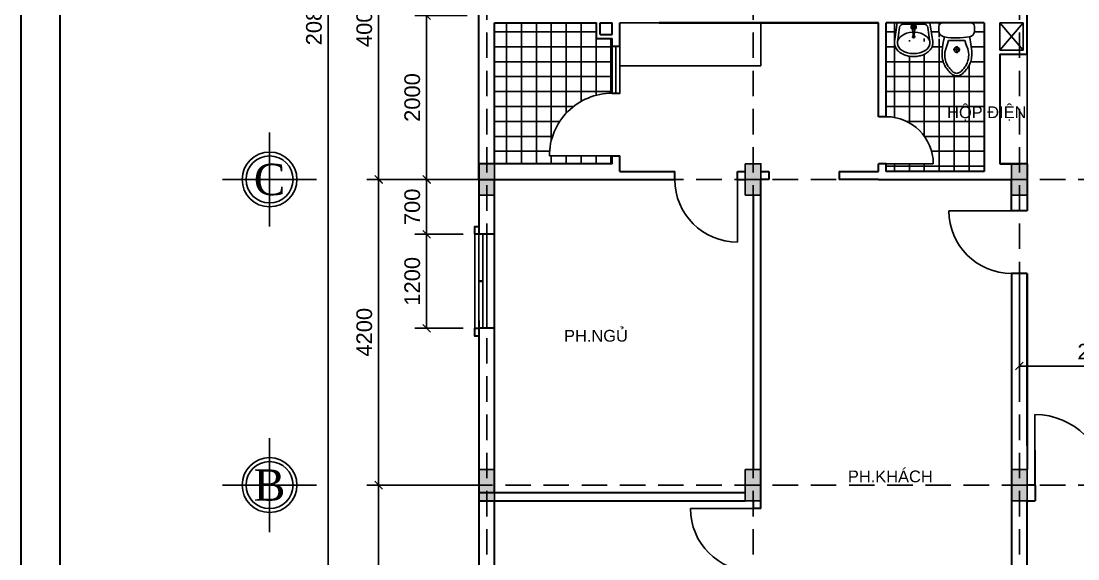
# Model space of a CAD drawing. Extents: x -100 to 171306, y -3236 to 60448.
# Drawn here: x -100 to 13390, y 39757 to 46619 of the extents above; entities that cross this region are included whole.
import ezdxf
from ezdxf.enums import TextEntityAlignment as Align

# ---------------------------------------------------------------- set-up
doc = ezdxf.new("R2010")
doc.units = 0
doc.header["$LTSCALE"] = 1300
doc.linetypes.add('HIDDEN', pattern=[0.375, 0.25, -0.125])
doc.layers.get('0').update_dxf_attribs({"linetype": 'CONTINUOUS'})
doc.layers.get('DEFPOINTS').update_dxf_attribs({"linetype": 'CONTINUOUS'})
for name, color, linetype in [('11', 7, 'CONTINUOUS'), ('BAO', 3, 'CONTINUOUS'), ('COT', 1, 'CONTINUOUS'), ('CUA', 4, 'CONTINUOUS'), ('HATCH', 5, 'CONTINUOUS'), ('RANH', 2, 'CONTINUOUS'), ('TBI', 2, 'CONTINUOUS'), ('TEXT', 7, 'CONTINUOUS'), ('TIM', 6, 'CONTINUOUS')]:
    doc.layers.add(name, color=color, linetype=linetype)
doc.layers.add('TUONG', color=3, linetype='CONTINUOUS', lineweight=30)
doc.styles.add('T2', font='VNI-Times.TTF')
doc.styles.add('VN', font='VHELVEN.TTF')
doc.styles.add('VNI-HELVE', font='VHELVEN.TTF')
doc.dimstyles.new('DIM100S', dxfattribs={"dimscale": 0, "dimtxt": 200, "dimasz": 100, "dimexe": 150, "dimexo": 150, "dimgap": 80, "dimtad": 1, "dimdec": 0, "dimrnd": 50, "dimzin": 0, "dimdsep": 46, "dimtxsty": 'VNI-HELVE', "dimblk1": 'OBLIQUE', "dimblk2": 'OBLIQUE', "dimsah": 1, "dimcen": 0, "dimclrd": 6, "dimclre": 6, "dimclrt": 6, "dimadec": 0, "dimazin": 0, "dimtfac": 1, "dimtdec": 0, "dimtmove": 0, "dimatfit": 3, "dimfxl": 1, "dimtolj": 1, "dimtzin": 0, "dimarcsym": 0})
pattern_1 = [(0, (0, 0), (0, 190.5), []), (90, (0, 0), (-190.5, 1.166437552015814e-14), [])]

# ---------------------------------------------------------------- blocks, each defined once
blk = doc.blocks.new('S1200A')
at = {"layer": '11', "color": 4}
blk.add_line((-600, 50), (600, 50), dxfattribs=at)
blk.add_lwpolyline([(-600, 100), (600, 100), (600, 0), (-600, 0), (-600, 100)], dxfattribs=at)
at = {"layer": '11', "color": 4, "const_width": 30}
blk.add_lwpolyline([(0, 50), (0, 0)], dxfattribs=at)
blk = doc.blocks.new('PN')
at = {"layer": 'TEXT', "style": 'VN'}
blk.add_text('PH.NGUÛ', height=150, dxfattribs=at).set_placement((-475.5843521677307, -53.53381435963092))
blk = doc.blocks.new('PK')
at = {"layer": 'TEXT', "style": 'VN'}
blk.add_text('PH.KHAÙCH', height=150, dxfattribs=at).set_placement((-539.2968297032639, -87.19154634792358))
blk = doc.blocks.new('_OBLIQUE')
at = {"color": 0, "linetype": 'ByBlock'}
blk.add_line((-0.5, -0.5), (0.5, 0.5), dxfattribs=at)
blk = doc.blocks.new('*D65')
at = {"color": 6, "linetype": 'ByBlock', "transparency": 16777216}
for p, q in [((5544.066103484423, 43898.59949877071), (4926.467653593863, 43898.59949877071)), ((5076.467653593863, 42698.59949877071), (5076.467653593863, 43898.59949877071)), ((5544.066103484423, 42698.59949877071), (4926.467653593863, 42698.59949877071))]:
    blk.add_line(p, q, dxfattribs=at)
at = {"layer": 'DEFPOINTS', "color": 0, "linetype": 'ByBlock', "transparency": 16777216}
for p in [(5076.467653593863, 43898.59949877071), (5694.066103484423, 43898.59949877071), (5694.066103484423, 42698.59949877071)]:
    blk.add_point(p, dxfattribs=at)
at = {"color": 6, "linetype": 'ByBlock', "transparency": 16777216, "xscale": 100, "yscale": 100, "zscale": 100}
for p, rotation in [((5076.467653593863, 43898.59949877071), 90), ((5076.467653593863, 42698.59949877071), 270)]:
    blk.add_blockref('_OBLIQUE', p, dxfattribs=dict(at, rotation=rotation))
at = {"color": 6, "linetype": 'ByBlock', "transparency": 16777216, "insert": (4893.682138273529, 43298.59949877071), "char_height": 200, "attachment_point": 5, "rotation": 90, "style": 'VNI-HELVE'}
blk.add_mtext('\\A1;1200', dxfattribs=at)
blk = doc.blocks.new('*D66')
at = {"color": 6, "linetype": 'ByBlock', "transparency": 16777216}
for p, q in [((5594.066103484422, 44598.59949877069), (4926.467653593863, 44598.59949877069)), ((5076.467653593863, 43898.59949877071), (5076.467653593863, 44598.59949877069)), ((5544.066103484423, 43898.59949877071), (4926.467653593863, 43898.59949877071))]:
    blk.add_line(p, q, dxfattribs=at)
at = {"layer": 'DEFPOINTS', "color": 0, "linetype": 'ByBlock', "transparency": 16777216}
for p in [(5076.467653593863, 44598.59949877069), (5744.066103484422, 44598.59949877069), (5694.066103484423, 43898.59949877071)]:
    blk.add_point(p, dxfattribs=at)
at = {"color": 6, "linetype": 'ByBlock', "transparency": 16777216, "xscale": 100, "yscale": 100, "zscale": 100}
for p, rotation in [((5076.467653593863, 44598.59949877069), 90), ((5076.467653593863, 43898.59949877071), 270)]:
    blk.add_blockref('_OBLIQUE', p, dxfattribs=dict(at, rotation=rotation))
at = {"color": 6, "linetype": 'ByBlock', "transparency": 16777216, "insert": (4893.682138273529, 44248.5994987707), "char_height": 200, "attachment_point": 5, "rotation": 90, "style": 'VNI-HELVE'}
blk.add_mtext('\\A1;700', dxfattribs=at)
blk = doc.blocks.new('*D67')
at = {"color": 6, "linetype": 'ByBlock', "transparency": 16777216}
for p, q in [((5594.066103490199, 46688.57364464401), (4926.467653593863, 46688.57364464401)), ((5076.467653593863, 44598.92827617628), (5076.467653593863, 46688.57364464401)), ((5594.066103490199, 44598.92827617628), (4926.467653593863, 44598.92827617628))]:
    blk.add_line(p, q, dxfattribs=at)
at = {"layer": 'DEFPOINTS', "color": 0, "linetype": 'ByBlock', "transparency": 16777216}
for p in [(5076.467653593863, 46688.57364464401), (5744.066103490199, 46688.57364464401), (5744.066103490199, 44598.92827617628)]:
    blk.add_point(p, dxfattribs=at)
at = {"color": 6, "linetype": 'ByBlock', "transparency": 16777216, "xscale": 100, "yscale": 100, "zscale": 100}
for p, rotation in [((5076.467653593863, 46688.57364464401), 90), ((5076.467653593863, 44598.92827617628), 270)]:
    blk.add_blockref('_OBLIQUE', p, dxfattribs=dict(at, rotation=rotation))
at = {"color": 6, "linetype": 'ByBlock', "transparency": 16777216, "insert": (4893.682138273529, 45643.75096041015), "char_height": 200, "attachment_point": 5, "rotation": 90, "style": 'VNI-HELVE'}
blk.add_mtext('\\A1;2000', dxfattribs=at)
blk = doc.blocks.new('*D71')
at = {"color": 6, "linetype": 'ByBlock', "transparency": 16777216}
for p, q in [((5594.066103484367, 40698.27072136619), (4314.043921844976, 40698.27072136619)), ((4464.043921844975, 36598.59949877077), (4464.043921844976, 40698.27072136619)), ((5594.066103484359, 36598.59949877077), (4314.043921844975, 36598.59949877077))]:
    blk.add_line(p, q, dxfattribs=at)
at = {"layer": 'DEFPOINTS', "color": 0, "linetype": 'ByBlock', "transparency": 16777216}
for p in [(4464.043921844976, 40698.27072136619), (5744.066103484367, 40698.27072136619), (5744.066103484359, 36598.59949877077)]:
    blk.add_point(p, dxfattribs=at)
at = {"color": 6, "linetype": 'ByBlock', "transparency": 16777216, "xscale": 100, "yscale": 100, "zscale": 100}
for p, rotation in [((4464.043921844976, 40698.27072136619), 90), ((4464.043921844975, 36598.59949877077), 270)]:
    blk.add_blockref('_OBLIQUE', p, dxfattribs=dict(at, rotation=rotation))
at = {"color": 6, "linetype": 'ByBlock', "transparency": 16777216, "insert": (4281.258406524641, 38648.43511006847), "char_height": 200, "attachment_point": 5, "rotation": 90, "style": 'VNI-HELVE'}
blk.add_mtext('\\A1;4200', dxfattribs=at)
blk = doc.blocks.new('*D72')
at = {"color": 6, "linetype": 'ByBlock', "transparency": 16777216}
for p, q in [((5394.066103484422, 44598.59949877069), (4314.043921844976, 44598.59949877069)), ((4464.043921844976, 40698.27072136619), (4464.043921844976, 44598.59949877069)), ((5394.066103484367, 40698.27072136619), (4314.043921844976, 40698.27072136619))]:
    blk.add_line(p, q, dxfattribs=at)
at = {"layer": 'DEFPOINTS', "color": 0, "linetype": 'ByBlock', "transparency": 16777216}
for p in [(4464.043921844976, 44598.59949877069), (5544.066103484422, 44598.59949877069), (5544.066103484367, 40698.27072136619)]:
    blk.add_point(p, dxfattribs=at)
at = {"color": 6, "linetype": 'ByBlock', "transparency": 16777216, "xscale": 100, "yscale": 100, "zscale": 100}
for p, rotation in [((4464.043921844976, 44598.59949877069), 90), ((4464.043921844976, 40698.27072136619), 270)]:
    blk.add_blockref('_OBLIQUE', p, dxfattribs=dict(at, rotation=rotation))
at = {"color": 6, "linetype": 'ByBlock', "transparency": 16777216, "insert": (4281.258406524641, 42648.43511006844), "char_height": 200, "attachment_point": 5, "rotation": 90, "style": 'VNI-HELVE'}
blk.add_mtext('\\A1;4200', dxfattribs=at)
blk = doc.blocks.new('*D73')
at = {"color": 6, "linetype": 'ByBlock', "transparency": 16777216}
for p, q in [((5394.066103484367, 48598.92827617623), (4314.043921844976, 48598.92827617623)), ((4464.043921844976, 44598.92827617628), (4464.043921844976, 48598.92827617623)), ((5394.066103490199, 44598.92827617628), (4314.043921844976, 44598.92827617628))]:
    blk.add_line(p, q, dxfattribs=at)
at = {"layer": 'DEFPOINTS', "color": 0, "linetype": 'ByBlock', "transparency": 16777216}
for p in [(4464.043921844976, 48598.92827617623), (5544.066103484367, 48598.92827617623), (5544.066103490199, 44598.92827617628)]:
    blk.add_point(p, dxfattribs=at)
at = {"color": 6, "linetype": 'ByBlock', "transparency": 16777216, "xscale": 100, "yscale": 100, "zscale": 100}
for p, rotation in [((4464.043921844976, 48598.92827617623), 90), ((4464.043921844976, 44598.92827617628), 270)]:
    blk.add_blockref('_OBLIQUE', p, dxfattribs=dict(at, rotation=rotation))
at = {"color": 6, "linetype": 'ByBlock', "transparency": 16777216, "insert": (4281.258406524641, 46598.92827617626), "char_height": 200, "attachment_point": 5, "rotation": 90, "style": 'VNI-HELVE'}
blk.add_mtext('\\A1;4000', dxfattribs=at)
blk = doc.blocks.new('*D76')
at = {"color": 6, "linetype": 'ByBlock', "transparency": 16777216}
for p, q in [((5394.066103484423, 56798.59949877077), (3671.355220507948, 56798.59949877077)), ((3821.355220507946, 36598.59949877077), (3821.355220507948, 56798.59949877077)), ((5394.066103484359, 36598.59949877077), (3671.355220507946, 36598.59949877077))]:
    blk.add_line(p, q, dxfattribs=at)
at = {"layer": 'DEFPOINTS', "color": 0, "linetype": 'ByBlock', "transparency": 16777216}
for p in [(3821.355220507948, 56798.59949877077), (5544.066103484423, 56798.59949877077), (5544.066103484359, 36598.59949877077)]:
    blk.add_point(p, dxfattribs=at)
at = {"color": 6, "linetype": 'ByBlock', "transparency": 16777216, "xscale": 100, "yscale": 100, "zscale": 100}
for p, rotation in [((3821.355220507948, 56798.59949877077), 90), ((3821.355220507946, 36598.59949877077), 270)]:
    blk.add_blockref('_OBLIQUE', p, dxfattribs=dict(at, rotation=rotation))
at = {"color": 6, "linetype": 'ByBlock', "transparency": 16777216, "insert": (3638.569705187613, 46698.59949877077), "char_height": 200, "attachment_point": 5, "rotation": 90, "style": 'VNI-HELVE'}
blk.add_mtext('\\A1;20800', dxfattribs=at)
blk = doc.blocks.new('*D149')
at = {"color": 6, "linetype": 'ByBlock', "transparency": 16777216}
for p, q in [((12644.06610348437, 43248.59949877077), (12644.06610348437, 42067.25699456678)), ((14744.06610348285, 42548.59949877525), (14744.06610348285, 42067.25699456678)), ((12644.06610348437, 42217.25699456678), (14744.06610348285, 42217.25699456678))]:
    blk.add_line(p, q, dxfattribs=at)
at = {"layer": 'DEFPOINTS', "color": 0, "linetype": 'ByBlock', "transparency": 16777216}
for p in [(12644.06610348437, 43398.59949877077), (14744.06610348285, 42698.59949877525), (14744.06610348285, 42217.25699456678)]:
    blk.add_point(p, dxfattribs=at)
at = {"color": 6, "linetype": 'ByBlock', "transparency": 16777216, "xscale": 100, "yscale": 100, "zscale": 100, "rotation": 180}
blk.add_blockref('_OBLIQUE', (12644.06610348437, 42217.25699456678), dxfattribs=at)
at = {"color": 6, "linetype": 'ByBlock', "transparency": 16777216, "xscale": 100, "yscale": 100, "zscale": 100}
blk.add_blockref('_OBLIQUE', (14744.06610348285, 42217.25699456678), dxfattribs=at)
at = {"color": 6, "linetype": 'ByBlock', "transparency": 16777216, "insert": (13694.06610348361, 42400.04250988711), "char_height": 200, "attachment_point": 5, "style": 'VNI-HELVE'}
blk.add_mtext('\\A1;2200', dxfattribs=at)

msp = doc.modelspace()

# ---------------------------------------------------------------- hatches: boundary and pattern name
at = {"layer": 'HATCH', "linetype": 'Continuous'}
h = msp.add_hatch(dxfattribs=at)
h.set_pattern_fill('NET', color=5, scale=60, style=0)
h.set_pattern_definition(pattern_1)
h.paths.add_polyline_path([(7444.066103484714, 45698.59949877122), (7444.066103484598, 46298.59949876873), (7444.0661034839, 46398.59949877077), (7244.066103479358, 46398.59949877077), (7244.066103478893, 46598.5994987703), (5944.066103490197, 46598.59949876831), (5944.066103490197, 44798.59949877083), (7444.066103484366, 44798.59949877162), (7444.066103484423, 44898.59949877122), (6644.066103484423, 44898.59949877122, -0.4142135623732019)])
h = msp.add_hatch(dxfattribs=at)
h.set_pattern_fill('NET', color=5, scale=60, style=0)
h.set_pattern_definition(pattern_1)
edge = h.paths.add_edge_path()
edge.add_line((12194.06610348442, 46598.5994987711), (10944.06610348448, 46598.59949877074))
edge.add_line((10944.06610348442, 46598.59949877123), (10944.06610348437, 45398.59949877181))
edge.add_arc((10944.06610348437, 44798.59949877181), 600, 0, 90, ccw=False)
edge.add_line((11544.06610348437, 44798.59949877181), (10944.06610348437, 44798.59949877181))
edge.add_line((10944.06610348437, 44798.59949877181), (10944.06610348437, 44698.59949877181))
edge.add_line((10944.06610348437, 44698.59949877181), (12194.06610348442, 44698.59949877231))
edge.add_line((12194.06610348442, 44698.59949877225), (12194.06610348442, 46598.59949877225))
edge = h.paths.add_edge_path()
edge.add_arc((11691.5661034844, 46493.54274192473), 75.00000000000445, 180, 259.2907458806253, ccw=False)
edge.add_line((11616.56610348442, 46493.54274192473), (11616.56610348441, 46548.59949876893))
edge.add_arc((11666.56610348441, 46548.59949876893), 50, 90, 180, ccw=False)
edge.add_line((11666.56610348441, 46598.59949876893), (12021.56610348442, 46598.59949876893))
edge.add_arc((12021.56610348442, 46548.59949876893), 50, 0, 90, ccw=False)
edge.add_line((12071.56610348442, 46548.59949876893), (12071.56610348441, 46493.54274192473))
edge.add_arc((11996.53256119661, 46493.55483289618), 75.03354326197281, 279.4931513858389, 359.99076730742854, ccw=False)
edge.add_line((12008.9078219604, 46419.54884979026), (12010.01364940767, 46413.92944867928))
edge.add_line((12010.01364940767, 46413.92944867928), (12012.62557554992, 46400.15905867862))
edge.add_line((12012.62557554992, 46400.15905867862), (12016.30248819281, 46379.79278577294))
edge.add_line((12016.30248819281, 46379.79278577294), (12020.60327514209, 46354.38573594685))
edge.add_line((12020.60327514209, 46354.38573594685), (12025.08682420339, 46325.49301518507))
edge.add_line((12025.08682420339, 46325.49301518507), (12029.31202318244, 46294.66972947221))
edge.add_line((12029.31202318244, 46294.66972947221), (12032.8377598849, 46263.47098479292))
edge.add_line((12032.8377598849, 46263.47098479292), (12035.22292211642, 46233.45188713187))
edge.add_line((12035.22292211642, 46233.45188713187), (12036.12585722802, 46205.87414024213))
edge.add_line((12036.12585722802, 46205.87414024213), (12035.60275075148, 46180.82583895054))
edge.add_line((12035.60275075148, 46180.82583895054), (12033.80924776387, 46158.10167585235))
edge.add_line((12033.80924776387, 46158.10167585235), (12030.90099334226, 46137.49634354284))
edge.add_line((12030.90099334226, 46137.49634354284), (12027.0336325637, 46118.80453461724))
edge.add_line((12027.0336325637, 46118.80453461724), (12022.36281050528, 46101.82094167086))
edge.add_line((12022.36281050528, 46101.82094167086), (12017.04417224404, 46086.3402572989))
edge.add_line((12017.04417224404, 46086.3402572989), (12011.23336285708, 46072.15717409668))
edge.add_line((12011.23336285708, 46072.15717409668), (12005.05696267856, 46059.07105704695))
edge.add_line((12005.05696267856, 46059.07105704695), (11998.52529307133, 46046.89996068258))
edge.add_line((11998.52529307133, 46046.89996068258), (11991.61961065531, 46035.466611924))
edge.add_line((11991.61961065531, 46035.466611924), (11984.32117205048, 46024.59373769154))
edge.add_line((11984.32117205048, 46024.59373769154), (11976.61123387677, 46014.10406490562))
edge.add_line((11976.61123387677, 46014.10406490562), (11968.47105275413, 46003.82032048664))
edge.add_line((11968.47105275413, 46003.82032048664), (11959.88188530253, 45993.56523135499))
edge.add_line((11959.88188530253, 45993.56523135499), (11950.8249881419, 45983.16152443102))
edge.add_line((11950.8249881419, 45983.16152443102), (11941.25189868861, 45972.52038491605))
edge.add_line((11941.25189868861, 45972.52038491605), (11930.99527754464, 45961.90683113477))
edge.add_line((11930.99527754464, 45961.90683113477), (11919.85806610831, 45951.67433969281))
edge.add_line((11919.85806610831, 45951.67433969281), (11907.64320577799, 45942.17638719574))
edge.add_line((11907.64320577799, 45942.17638719574), (11894.1536379521, 45933.76645024924))
edge.add_line((11894.1536379521, 45933.76645024924), (11879.19230402895, 45926.79800545886))
edge.add_line((11879.19230402895, 45926.79800545886), (11862.56214540695, 45921.62452943021))
edge.add_line((11862.56214540695, 45921.62452943021), (11844.06610348441, 45918.59949876898))
edge.add_line((11844.06610348441, 45918.59949876898), (11825.62506156052, 45921.94350087162))
edge.add_line((11825.62506156052, 45921.94350087162), (11809.08672784985, 45927.40340454169))
edge.add_line((11809.08672784985, 45927.40340454169), (11794.24796867561, 45934.62918904757))
edge.add_line((11794.24796867561, 45934.62918904757), (11780.90565036105, 45943.27083365766))
edge.add_line((11780.90565036105, 45943.27083365766), (11768.85663922942, 45952.97831764034))
edge.add_line((11768.85663922942, 45952.97831764034), (11757.8978016039, 45963.40162026402))
edge.add_line((11757.8978016039, 45963.40162026402), (11747.82600380776, 45974.19072079711))
edge.add_line((11747.82600380776, 45974.19072079711), (11738.43811216421, 45984.99559850799))
edge.add_line((11738.43811216421, 45984.99559850799), (11729.55657416828, 45995.57766668624))
edge.add_line((11729.55657416828, 45995.57766668624), (11721.10616200225, 46006.14407470632))
edge.add_line((11721.10616200225, 46006.14407470632), (11713.03722902021, 46017.01340596381))
edge.add_line((11713.03722902021, 46017.01340596381), (11705.30012857621, 46028.50424385432))
edge.add_line((11705.30012857621, 46028.50424385432), (11697.84521402435, 46040.93517177345))
edge.add_line((11697.84521402435, 46040.93517177345), (11690.62283871866, 46054.62477311686))
edge.add_line((11690.62283871866, 46054.62477311686), (11683.58335601325, 46069.89163128013))
edge.add_line((11683.58335601325, 46069.89163128013), (11676.67711926217, 46087.05432965886))
edge.add_line((11676.67711926217, 46087.05432965886), (11669.98468499586, 46106.60224597427))
edge.add_line((11669.98468499586, 46106.60224597427), (11664.10742244999, 46129.70793524969))
edge.add_line((11664.10742244999, 46129.70793524969), (11659.77690403665, 46157.71474683414))
edge.add_line((11659.77690403665, 46157.71474683414), (11657.72470216791, 46191.96603007661))
edge.add_line((11657.72470216791, 46191.96603007661), (11658.68238925577, 46233.80513432602))
edge.add_line((11658.68238925577, 46233.80513432602), (11663.38153771234, 46284.57540893139))
edge.add_line((11663.38153771234, 46284.57540893139), (11672.55371994966, 46345.62020324166))
edge.add_line((11672.55371994966, 46345.62020324166), (11686.93050837977, 46418.2828666058))
edge.add_line((11537.51446161317, 46358.45249473213), (11502.56610348441, 46598.59949876893))
edge.add_line((11502.56610348441, 46598.59949876893), (11085.56610348444, 46598.59949876893))
edge.add_line((11085.56610348444, 46598.59949876893), (11050.61774535567, 46358.45249473213))
edge.add_spline(control_points=[(11537.51446161316, 46358.45249473216), (11538.32262204812, 46352.89923507631), (11538.76365443562, 46347.29714471608), (11538.83361215686, 46341.20865606295), (11538.83638073801, 46340.72675244705), (11538.83638073801, 46340.24484883025), (11538.83638073801, 46334.63056121769), (11538.45957094108, 46329.01646570863), (11536.96497035159, 46317.8797643641), (11535.84737535198, 46312.35746675366), (11532.90645873385, 46301.48541807401), (11531.08342795577, 46296.13579859768), (11526.78175918818, 46285.67245196446), (11524.30338481632, 46280.55868316433), (11517.28513767818, 46267.99378031518), (11512.34761163454, 46260.73022077775), (11501.27149447658, 46246.94941014044), (11495.13312109523, 46240.43094150018), (11481.82592784584, 46228.1816104137), (11474.65680100571, 46222.45003963391), (11452.263089103, 46206.7785890302), (11435.815159912, 46197.96398527807), (11400.60148950515, 46183.55764047934), (11381.83261915139, 46177.96746900417), (11343.01797536084, 46170.15621548089), (11322.9731917437, 46167.93692221028), (11282.71732068469, 46166.93906423374), (11262.50843552653, 46168.16074418918), (11223.04690057864, 46174.00704843948), (11203.79581902536, 46178.63028100347), (11167.32059109773, 46191.14983455864), (11150.09490514791, 46199.04407402412), (11123.08297072914, 46215.29206340265), (11112.56335314398, 46222.89661317124), (11095.33605050707, 46238.02748604424), (11088.28454281924, 46245.28398464313), (11075.69598189267, 46260.74511559258), (11070.15927913804, 46268.95191975882), (11061.89322743115, 46284.30098176848), (11058.81581627537, 46291.28307376069), (11053.88960986897, 46305.6254257062), (11052.04206572076, 46312.98552590655), (11049.6771902488, 46327.9022987839), (11049.16081258289, 46335.45775506018), (11049.43920495331, 46348.1693338795), (11049.8724890837, 46353.33164125007), (11050.61779601486, 46358.45249473215)], knot_values=[6.188041064605255, 6.188041064605255, 6.188041064605255, 6.188041064605255, 6.275655103158307, 6.275655103158307, 6.283185307179586, 6.283185307179586, 6.283185307179586, 6.370913910330411, 6.370913910330411, 6.458642513481236, 6.458642513481236, 6.546371116632061, 6.546371116632061, 6.634099719782886, 6.634099719782886, 6.768000376950567, 6.768000376950567, 6.901901034118249, 6.901901034118249, 7.035801691285931, 7.035801691285931, 7.295926831772173, 7.295926831772173, 7.556051972258415, 7.556051972258415, 7.816177112744657, 7.816177112744657, 8.0763022532309, 8.0763022532309, 8.336427393717141, 8.336427393717141, 8.596552534203383, 8.596552534203383, 8.783727799519744, 8.783727799519744, 8.934605580622998, 8.934605580622998, 9.085483361726252, 9.085483361726252, 9.203365609722564, 9.203365609722564, 9.321247857718877, 9.321247857718877, 9.43913010571519, 9.43913010571519, 9.519922363184284, 9.519922363184284, 9.519922363184284, 9.519922363184284], degree=3, periodic=0)

# ---------------------------------------------------------------- linework, layer by layer
at = {"layer": 'BAO', "color": 3, "linetype": 'Continuous'}
for p, q in [((12744.06610348437, 44198.59949877077), (12744.06610348437, 49198.59949877077)), ((9744.066103484656, 46598.59949877077), (7544.066103484365, 46598.59949877077)), ((3071.355220508419, 43998.59949877124), (3071.355220508456, 45198.59949877015)), ((3671.355220507946, 44598.59949877069), (2471.355220509038, 44598.59949877066)), ((12744.06610348437, 41198.59949877321), (12744.06610348437, 43398.59949877077)), ((3071.355220508419, 40098.27072136673), (3071.355220508456, 41298.27072136564)), ((3671.355220507946, 40698.27072136619), (2471.355220509038, 40698.27072136615))]:
    msp.add_line(p, q, dxfattribs=at)
for centre, radius in [((3071.355220508492, 44598.59949877069), 349.9999999997272), ((3071.355220508492, 44598.59949877069), 299.9999999997272), ((3071.355220508492, 40698.27072136619), 349.9999999997272), ((3071.355220508492, 40698.27072136619), 299.9999999997272)]:
    msp.add_circle(centre, radius, dxfattribs=at)
at = {"layer": 'COT', "linetype": 'Continuous'}
for points in [[(5744.066103490199, 44798.59949877083), (5944.066103490197, 44798.59949877083), (5944.066103490197, 44399.25705358174), (5744.066103490199, 44399.25705358174)], [(9144.066103484367, 44798.59949877083), (9344.066103484365, 44798.59949877083), (9344.066103484365, 44399.25705358174), (9144.066103484367, 44399.25705358174)], [(12544.06610348437, 44798.59949877083), (12744.06610348437, 44798.59949877083), (12744.06610348437, 44399.25705358174), (12544.06610348437, 44399.25705358174)], [(5744.066103484367, 40897.94194396073), (5944.066103484365, 40897.94194396073), (5944.066103484365, 40498.59949877164), (5744.066103484367, 40498.59949877164)], [(9144.066103484367, 40897.94194396073), (9344.066103484365, 40897.94194396073), (9344.066103484365, 40498.59949877164), (9144.066103484367, 40498.59949877164)], [(12544.06610348437, 40897.94194396219), (12744.06610348437, 40897.94194396219), (12744.06610348437, 40498.5994987731), (12544.06610348437, 40498.5994987731)]]:
    msp.add_lwpolyline(points, close=True, dxfattribs=at)
for points in [[(5744.066103490259, 44399.25705358174), (5944.066103490197, 44399.25705358174), (5744.0661034902, 44798.59949877083), (5944.066103490197, 44798.59949877082)], [(9144.066103484423, 44399.25705358174), (9344.066103484365, 44399.25705358174), (9144.066103484365, 44798.59949877083), (9344.066103484365, 44798.59949877082)], [(12544.06610348442, 44399.25705358174), (12744.06610348437, 44399.25705358174), (12544.06610348437, 44798.59949877083), (12744.06610348437, 44798.59949877082)], [(5744.066103484423, 40498.59949877164), (5944.066103484365, 40498.59949877164), (5744.066103484365, 40897.94194396073), (5944.066103484365, 40897.94194396072)], [(9144.066103484423, 40498.59949877164), (9344.066103484365, 40498.59949877164), (9144.066103484365, 40897.94194396073), (9344.066103484365, 40897.94194396072)], [(12544.06610348442, 40498.5994987731), (12744.06610348437, 40498.5994987731), (12544.06610348437, 40897.94194396219), (12744.06610348437, 40897.94194396218)]]:
    msp.add_solid(points, dxfattribs=at)
at = {"layer": 'CUA', "color": 4, "linetype": 'Continuous'}
for p, q in [((9344.066103484365, 46048.59949877077), (9344.066103484365, 46598.59949877077)), ((7494.066103484598, 46298.59949876876), (7494.066103484714, 45698.59949877085)), ((7544.066103484365, 46048.59949877077), (9344.066103484365, 46048.59949877077)), ((9044.066103484365, 44598.59949877077), (9044.066103484365, 43798.59949877077)), ((12544.06610348437, 44198.59949877077), (11744.06610348437, 44198.59949877077)), ((5694.066103484423, 42698.59949877071), (5694.066103484423, 43898.59949877071)), ((12842.83005112119, 40698.59949877181), (12842.83005112119, 41598.59949877181)), ((12842.83005112119, 41598.59949877181), (12844.06610348437, 40698.59949877321)), ((12844.06610348437, 40698.59949877321), (12744.06610348437, 40698.59949877321)), ((9244.066103484365, 40398.59949877158), (8444.066103484365, 40398.59949877158))]:
    msp.add_line(p, q, dxfattribs=at)
at = {"layer": 'CUA', "color": 3, "linetype": 'Continuous'}
for p, q in [((7444.066103484423, 44898.59949877122), (6644.066103484423, 44898.59949877122)), ((10944.06610348437, 44798.59949877181), (11544.06610348437, 44798.59949877181))]:
    msp.add_line(p, q, dxfattribs=at)
at = {"layer": 'CUA', "color": 4, "linetype": 'Continuous'}
msp.add_lwpolyline([(7544.066103484598, 46298.59949876876), (7444.066103484598, 46298.59949876873), (7444.066103484714, 45698.59949877083), (7544.066103484714, 45698.59949877085)], close=True, dxfattribs=at)
at = {"layer": 'CUA', "color": 3, "linetype": 'Continuous'}
for centre, radius, start, end in [((7444.066103484423, 44898.59949877122), 799.9999999999991, 89.99999999999993, 180), ((10944.06610348437, 44798.59949877181), 600, 0, 90)]:
    msp.add_arc(centre, radius, start, end, dxfattribs=at)
at = {"layer": 'CUA', "color": 4, "linetype": 'Continuous'}
for centre, radius, start, end in [((9044.066103484365, 44598.59949877077), 800, 180, 270), ((12544.06610348437, 44198.59949877077), 800, 180, 270), ((12842.83005112119, 40698.59949877181), 900, 0, 90), ((9244.066103484365, 40398.59949877158), 800, 180, 270)]:
    msp.add_arc(centre, radius, start, end, dxfattribs=at)
at = {"layer": 'RANH', "color": 2, "linetype": 'HIDDEN'}
for p, q in [((5844.066103484402, 36398.59949877078), (5844.066103484402, 57559.6846825438)), ((9244.066103484365, 36398.5994987716), (9244.066103484365, 57559.68468254462)), ((12644.06610348437, 36398.59949876924), (12644.06610348437, 57559.68468254227)), ((5594.066103484343, 44598.59949877076), (64365.25291313299, 44598.59949877076)), ((5594.06610348446, 40698.27072136619), (64365.2529131331, 40698.27072136619))]:
    msp.add_line(p, q, dxfattribs=at)
at = {"layer": 'TBI', "color": 3, "linetype": 'Continuous'}
msp.add_line((7544.066103484365, 46598.59949877077), (7544.066103484365, 46048.59949877077), dxfattribs=at)
at = {"layer": 'TBI', "color": 2, "linetype": 'Continuous'}
for p, q in [((12394.06610348297, 46248.59949877228), (12394.06610348297, 46598.59949877225)), ((12394.06610348303, 46598.59949877219), (12394.06610348303, 46248.59949877243)), ((12694.06610348274, 46598.59949877045), (12394.06610348303, 46598.59949877237)), ((12694.06610348279, 46598.59949877065), (12394.06610348297, 46598.59949877225)), ((12394.06610348303, 46598.59949877231), (12694.06610348285, 46598.59949877071)), ((12694.06610348279, 46598.59949877065), (12394.06610348297, 46248.59949877228)), ((12394.06610348297, 46598.59949877225), (12694.06610348291, 46248.59949877071)), ((12644.06610348431, 46598.59949877091), (12644.06610348431, 46598.59949877091)), ((12694.06610348303, 46598.59949877088), (12644.06610348431, 46598.59949877091)), ((12644.06610348431, 46598.59949877091), (12694.06610348285, 46598.59949877061)), ((11312.70820991794, 46420.42823209499), (11274.04130534752, 46420.42823209499)), ((11294.06610348441, 46401.78612566147), (11294.06610348441, 46440.45303023189)), ((11948.33472219529, 46369.55716009368), (11739.79748477353, 46369.5571600937)), ((11844.06610348441, 46298.75676410373), (11844.06610348441, 46210.49633318833)), ((12394.06610348303, 46398.59949877219), (12394.06610348303, 46248.59949877234)), ((11888.19631894209, 46254.62654864603), (11799.9358880267, 46254.62654864603))]:
    msp.add_line(p, q, dxfattribs=at)
for points in [[(11537.51446161317, 46358.45249473213), (11502.56610348441, 46598.59949876893), (11085.56610348444, 46598.59949876893), (11050.61774535567, 46358.45249473213)], [(11312.70820991794, 46545.42823209499), (11274.04130534752, 46545.42823209499)], [(11294.06610348441, 46526.78612566147), (11294.06610348441, 46565.45303023189)], [(12394.06610348297, 46248.59949877228), (12694.06610348291, 46248.59949877071), (12694.06610348279, 46598.59949877071)], [(11310.2566632333, 46516.47657052313), (11300.42556875054, 46443.44999381318), (11287.70663821831, 46443.44999381319), (11277.87554373554, 46516.47657052313)], [(11739.79748477355, 46369.55716009368), (11722.05793892006, 46317.9804769788), (11704.33504793078, 46266.4622031818), (11693.52737888337, 46223.56461622113), (11691.36829284539, 46188.57112920479), (11692.4240770156, 46159.31416999442), (11695.82692372277, 46135.52507642124), (11700.80618488901, 46115.6647142428), (11706.76374654507, 46098.24299263753), (11713.05565168256, 46082.60697059045), (11719.40370983862, 46068.8396374587), (11725.81612841399, 46056.68526300033), (11732.38681144534, 46045.72877428759), (11739.24207581682, 46035.54760471908), (11746.52684552384, 46025.73458789811), (11754.37939267531, 46015.91575118704), (11762.84054098265, 46005.83456386383), (11771.67301773716, 45995.66893404616), (11780.70340355892, 45985.99541374172), (11790.01553081372, 45977.13835026803), (11799.74383340216, 45969.30058329078), (11810.05254181202, 45962.62376803522), (11821.19523126629, 45957.19779731441), (11833.55602569311, 45953.11705084766), (11844.06610348442, 45951.21120830478)], [(11948.33472219529, 46369.55716009368), (11966.07426804876, 46317.9804769788), (11983.79715903803, 46266.4622031818), (11994.60482808544, 46223.56461622113), (11996.76391412342, 46188.57112920479), (11995.70812995321, 46159.31416999442), (11992.30528324605, 46135.52507642124), (11987.32602207981, 46115.6647142428), (11981.36846042375, 46098.24299263753), (11975.07655528626, 46082.60697059045), (11968.7284971302, 46068.8396374587), (11962.31607855482, 46056.68526300033), (11955.74539552348, 46045.72877428759), (11948.890131152, 46035.54760471908), (11941.60536144498, 46025.73458789811), (11933.7528142935, 46015.91575118704), (11925.29166598617, 46005.83456386383), (11916.45918923165, 45995.66893404616), (11907.4288034099, 45985.99541374172), (11898.1166761551, 45977.13835026803), (11888.38837356666, 45969.30058329078), (11878.07966515679, 45962.62376803522), (11866.93697570253, 45957.19779731441), (11854.57618127571, 45953.11705084766), (11844.06610348442, 45951.21120830478)]]:
    msp.add_lwpolyline(points, dxfattribs=at)
for points in [[(11086.38185178839, 46352.32047637322), (11113.08346152701, 46535.80009959496, -0.3724924437097543), (11162.56225847828, 46578.59949876893), (11425.56994849056, 46578.59949876893, -0.3724924437097543), (11475.04874544183, 46535.80009959496), (11501.75035518045, 46352.32047637322)], [(11677.6292045201, 46419.8490322389, -0.3604694923904597), (11616.56610348439, 46493.54274192473), (11616.56610348442, 46493.54274192473), (11616.56610348441, 46548.59949876893, -0.414213562373095), (11666.56610348441, 46598.59949876893), (12021.56610348442, 46598.59949876893, -0.414213562373095), (12071.56610348442, 46548.59949876893), (12071.56610348441, 46493.54274192473, -0.3664310780262656), (12008.9078219604, 46419.54884979026), (12010.01364940767, 46413.92944867928), (12012.62557554992, 46400.15905867862), (12016.30248819281, 46379.79278577294), (12020.60327514209, 46354.38573594685), (12025.08682420339, 46325.49301518507), (12029.31202318244, 46294.66972947221), (12032.8377598849, 46263.47098479292), (12035.22292211642, 46233.45188713187), (12036.12585722802, 46205.87414024213), (12035.60275075148, 46180.82583895054), (12033.80924776387, 46158.10167585235), (12030.90099334226, 46137.49634354284), (12027.0336325637, 46118.80453461724), (12022.36281050528, 46101.82094167086), (12017.04417224404, 46086.3402572989), (12011.23336285708, 46072.15717409668), (12005.05696267856, 46059.07105704695), (11998.52529307133, 46046.89996068258), (11991.61961065531, 46035.466611924), (11984.32117205048, 46024.59373769154), (11976.61123387677, 46014.10406490562), (11968.47105275413, 46003.82032048664), (11959.88188530253, 45993.56523135499), (11950.8249881419, 45983.16152443102), (11941.25189868861, 45972.52038491605), (11930.99527754464, 45961.90683113477), (11919.85806610831, 45951.67433969281), (11907.64320577799, 45942.17638719574), (11894.1536379521, 45933.76645024924), (11879.19230402895, 45926.79800545886), (11862.56214540695, 45921.62452943021), (11844.06610348441, 45918.59949876898), (11825.62506156052, 45921.94350087162), (11809.08672784985, 45927.40340454169), (11794.24796867561, 45934.62918904757), (11780.90565036105, 45943.27083365766), (11768.85663922942, 45952.97831764034), (11757.8978016039, 45963.40162026402), (11747.82600380776, 45974.19072079711), (11738.43811216421, 45984.99559850799), (11729.55657416828, 45995.57766668624), (11721.10616200225, 46006.14407470632), (11713.03722902021, 46017.01340596381), (11705.30012857621, 46028.50424385432), (11697.84521402435, 46040.93517177345), (11690.62283871866, 46054.62477311686), (11683.58335601325, 46069.89163128013), (11676.67711926217, 46087.05432965886), (11669.98468499586, 46106.60224597427), (11664.10742244999, 46129.70793524969), (11659.77690403665, 46157.71474683414), (11657.72470216791, 46191.96603007661), (11658.68238925577, 46233.80513432602), (11663.38153771234, 46284.57540893139), (11672.55371994966, 46345.62020324166), (11686.93050837977, 46418.2828666058)]]:
    msp.add_lwpolyline(points, format="xyb", dxfattribs=at)
for centre, radius in [((11294.06610348442, 46545.42823209499), 33.17126667394768), ((11294.06610348442, 46545.42823209499), 16.28223118407186), ((11294.06610348442, 46420.42823209499), 13.36496379994787), ((11844.06610348441, 46254.62654864603), 32.38698775391094)]:
    msp.add_circle(centre, radius, dxfattribs=at)
for centre, radius, start, end in [((11698.42608358208, 46514.95680647741), 97.35501476313168, 257.6654814262785, 263.2187553480524), ((11844.06610348441, 47299.9122762108), 895.6631926840753, 259.8941119081218, 280.7092541193725)]:
    msp.add_arc(centre, radius, start, end, dxfattribs=at)
at = {"layer": 'TBI', "color": 2, "linetype": 'Continuous', "extrusion": (0, 0, -1)}
msp.add_ellipse((11294.06610348442, 46340.24484883023), major_axis=(-208.4999999991319, 1.053591214918977e-13), ratio=0.6553733815916917, start_param=1.622793091926768, end_param=7.801984868842611, dxfattribs=at)
at = {"layer": 'TBI', "color": 2, "linetype": 'Continuous'}
msp.add_open_spline([(11537.51446161316, 46358.45249473216), (11538.32262204812, 46352.89923507631), (11538.76365443562, 46347.29714471608), (11538.83361215686, 46341.20865606295), (11538.83638073801, 46340.72675244705), (11538.83638073801, 46340.24484883025), (11538.83638073801, 46334.63056121769), (11538.45957094108, 46329.01646570863), (11536.96497035159, 46317.8797643641), (11535.84737535198, 46312.35746675366), (11532.90645873385, 46301.48541807401), (11531.08342795577, 46296.13579859768), (11526.78175918818, 46285.67245196446), (11524.30338481632, 46280.55868316433), (11517.28513767818, 46267.99378031518), (11512.34761163454, 46260.73022077775), (11501.27149447658, 46246.94941014044), (11495.13312109523, 46240.43094150018), (11481.82592784584, 46228.1816104137), (11474.65680100571, 46222.45003963391), (11452.263089103, 46206.7785890302), (11435.815159912, 46197.96398527807), (11400.60148950515, 46183.55764047934), (11381.83261915139, 46177.96746900417), (11343.01797536084, 46170.15621548089), (11322.9731917437, 46167.93692221028), (11282.71732068469, 46166.93906423374), (11262.50843552653, 46168.16074418918), (11223.04690057864, 46174.00704843948), (11203.79581902536, 46178.63028100347), (11167.32059109773, 46191.14983455864), (11150.09490514791, 46199.04407402412), (11123.08297072914, 46215.29206340265), (11112.56335314398, 46222.89661317124), (11095.33605050707, 46238.02748604424), (11088.28454281924, 46245.28398464313), (11075.69598189267, 46260.74511559258), (11070.15927913804, 46268.95191975882), (11061.89322743115, 46284.30098176848), (11058.81581627537, 46291.28307376069), (11053.88960986897, 46305.6254257062), (11052.04206572076, 46312.98552590655), (11049.6771902488, 46327.9022987839), (11049.16081258289, 46335.45775506018), (11049.43920495331, 46348.1693338795), (11049.8724890837, 46353.33164125007), (11050.61779601486, 46358.45249473215)], degree=3, knots=[6.188041064605255, 6.188041064605255, 6.188041064605255, 6.188041064605255, 6.275655103158307, 6.275655103158307, 6.283185307179586, 6.283185307179586, 6.283185307179586, 6.370913910330411, 6.370913910330411, 6.458642513481236, 6.458642513481236, 6.546371116632061, 6.546371116632061, 6.634099719782886, 6.634099719782886, 6.768000376950567, 6.768000376950567, 6.901901034118249, 6.901901034118249, 7.035801691285931, 7.035801691285931, 7.295926831772173, 7.295926831772173, 7.556051972258415, 7.556051972258415, 7.816177112744657, 7.816177112744657, 8.0763022532309, 8.0763022532309, 8.336427393717141, 8.336427393717141, 8.596552534203383, 8.596552534203383, 8.783727799519744, 8.783727799519744, 8.934605580622998, 8.934605580622998, 9.085483361726252, 9.085483361726252, 9.203365609722564, 9.203365609722564, 9.321247857718877, 9.321247857718877, 9.43913010571519, 9.43913010571519, 9.519922363184284, 9.519922363184284, 9.519922363184284, 9.519922363184284], dxfattribs=at)
at = {"layer": 'TUONG', "color": 3}
for p, q in [((5744.066103484422, 44598.59949877069), (5744.066103484423, 56998.59949877077)), ((12744.06610348437, 46598.59949877083), (12744.06610348442, 46798.59949877088)), ((5944.066103490193, 46598.5994987683), (7244.066103478893, 46598.59949877031)), ((5944.066103490197, 44798.59949877077), (5944.066103490197, 46598.59949876813)), ((7244.066103479359, 46398.59949877077), (7244.066103478894, 46598.5994987703)), ((7294.066103481106, 46598.59949876815), (7444.066103481222, 46598.59949876812)), ((7294.066103478894, 46598.59949877077), (7444.066103478894, 46598.59949877077)), ((7294.066103479243, 46448.5994987708), (7294.066103478894, 46598.59949877042)), ((7294.066103478894, 46598.59949877038), (7444.066103478895, 46598.59949877061)), ((7444.066103479243, 46448.59949877077), (7444.066103478894, 46598.59949877077)), ((7544.066103484598, 46298.5994987687), (7544.066103484365, 46598.59949877071)), ((10844.06610348442, 46598.59949877077), (8044.066103484307, 46598.59949877077)), ((8044.066103484365, 46598.59949877071), (10844.06610348442, 46598.59949877074)), ((10690.51938040688, 46598.59949877077), (10690.51938040688, 46598.59949877077)), ((10844.06610348437, 45398.59949877181), (10844.06610348442, 46598.59949877074)), ((10944.06610348437, 45398.59949877181), (10944.06610348442, 46598.59949877123)), ((12194.06610348442, 46598.5994987711), (10944.06610348448, 46598.59949877074)), ((12194.06610348442, 46598.59949877225), (12194.06610348442, 44698.59949877225)), ((12744.06610348437, 46598.59949877083), (12744.06610348437, 46598.59949877083)), ((7294.066103479243, 46448.5994987708), (7444.066103478894, 46448.59949877077)), ((7244.066103479359, 46398.59949877077), (7444.066103478894, 46398.59949877077)), ((7444.066103484598, 46298.5994987687), (7444.066103483899, 46398.59949877077)), ((7444.066103484598, 46298.5994987687), (7544.066103484598, 46298.5994987687)), ((12394.06610348303, 46198.59949877228), (12394.06610348303, 44798.59949877225)), ((12394.06610348303, 46198.59949877228), (12394.06610348303, 44798.59949877219)), ((7444.066103484714, 45698.5994987708), (7544.066103484714, 45698.5994987708)), ((10944.06610348437, 45398.59949877181), (10844.06610348437, 45398.59949877181)), ((7444.066103484365, 44798.59949877161), (5744.066103484423, 44798.59949877072)), ((5744.066103484423, 44798.59949877077), (5744.066103484415, 43898.59949877072)), ((7444.066103484423, 44898.59949877176), (7544.066103484423, 44898.59949877176)), ((7444.066103484365, 44798.59949877176), (7444.066103484423, 44898.59949877176)), ((7544.066103484714, 44698.59949877076), (7544.066103484423, 44898.59949877176)), ((10944.06610348437, 44798.59949877181), (10844.06610348437, 44798.59949877181)), ((10844.06610348437, 44698.59949877173), (10844.06610348437, 44798.59949877181)), ((10944.06610348437, 44698.59949877181), (10944.06610348437, 44798.59949877181)), ((12744.06610348437, 44798.59949877231), (12394.06610348303, 44798.59949877231)), ((12644.06610348437, 44798.59949877085), (12394.06610348303, 44798.59949877077)), ((12394.06610348303, 44798.59949877219), (12644.06610348437, 44798.5994987708)), ((12394.06610348308, 44798.59949877225), (12644.06610348437, 44798.59949877085)), ((12744.06610348437, 44798.59949877077), (12744.06610348437, 44198.59949877077)), ((7544.066103484713, 44698.59949877076), (8244.066103484365, 44698.59949877077)), ((8244.066103484365, 44598.59949877228), (8244.066103484365, 44698.59949877077)), ((9044.066103484365, 44698.59949877077), (9144.066103484714, 44698.59949877077)), ((9044.066103484365, 44598.5994987728), (9044.066103484365, 44698.59949877077)), ((9344.066103484365, 44698.59949877077), (9444.066103484307, 44698.59949877077)), ((10344.06610348431, 44698.59949877083), (10844.06610348437, 44698.59949877085)), ((12194.06610348442, 44698.59949877231), (10944.06610348437, 44698.59949877181)), ((12194.06610348442, 44698.59949877077), (12094.06610348437, 44698.59949877077)), ((5744.066103485936, 44598.59949877069), (8244.066103484365, 44598.59949877228)), ((5944.066103484423, 43998.59949877071), (5944.066103484307, 44598.59949877088)), ((9044.066103484365, 44598.5994987728), (9144.066103484365, 44598.59949877286)), ((9344.066103484365, 40897.94194396073), (9344.066103484365, 44598.59949877071)), ((9444.066103484307, 44598.59949877071), (9344.066103484365, 44598.59949877071)), ((10844.06610348437, 44598.59949877071), (10344.06610348431, 44598.59949877071)), ((10844.06610348437, 44598.59949877071), (12544.06610348437, 44598.59949877071)), ((12544.06610348437, 44198.59949877077), (12544.06610348437, 44598.59949877071)), ((9244.066103484365, 44399.25705358174), (9244.066103484365, 40897.94194396073)), ((12744.06610348437, 44298.59949877077), (12744.06610348437, 44198.59949877077)), ((12744.06610348437, 44198.59949877077), (12544.06610348437, 44198.59949877077)), ((5944.066103484351, 40598.59949877158), (5944.066103484463, 43998.59949877072)), ((5944.066103484423, 43898.59949877071), (5744.066103484423, 43898.59949877071)), ((5944.066103484423, 43898.59949877071), (5744.066103484423, 43898.59949877071)), ((12544.06610348437, 43398.59949877077), (12544.06610348437, 36598.5994987708)), ((12744.06610348437, 43398.59949877077), (12544.06610348437, 43398.59949877077)), ((12744.06610348437, 41198.59949877321), (12744.06610348437, 43398.59949877077)), ((12744.06610348437, 43398.59949877077), (12744.06610348437, 40897.94194396219)), ((5744.066103484407, 42798.59949877077), (5744.066103484358, 36398.59949877077)), ((5944.066103484423, 42698.59949877071), (5744.066103484423, 42698.59949877071)), ((5944.066103484423, 42698.59949877071), (5744.066103484423, 42698.59949877077)), ((9344.066103484365, 40398.59949877158), (9344.066103484365, 40898.59949877158)), ((12844.06610348437, 40698.59949877321), (12744.06610348437, 40698.59949877321)), ((12844.06610348437, 40698.59949877321), (12844.06610348437, 40498.5994987731)), ((9144.066103484365, 40598.59949877158), (5744.06610348439, 40598.59949877158)), ((5744.06610348439, 40498.59949877163), (9144.066103484365, 40498.59949877158)), ((5944.066103484364, 36398.59949877076), (5944.066103484365, 40498.59949877165)), ((9244.066103484365, 40498.59949877158), (9244.066103484365, 40398.59949877158)), ((12744.06610348437, 40498.5994987731), (12844.06610348437, 40498.5994987731)), ((12744.06610348437, 35598.59949877187), (12744.06610348437, 40498.5994987731)), ((9344.066103484365, 40398.59949877158), (9244.066103484365, 40398.59949877158))]:
    msp.add_line(p, q, dxfattribs=at)
at = {"layer": 'TUONG', "color": 3, "linetype": 'ByBlock'}
for p, q in [((9444.066103484365, 44698.59949877078), (9444.066103484365, 44598.59949877071)), ((10344.06610348437, 44698.59949877083), (10344.06610348437, 44598.59949877071))]:
    msp.add_line(p, q, dxfattribs=at)
at = {"layer": 'TUONG', "color": 3, "linetype": 'Continuous'}
for points in [[(-100, 1047.750323748114), (-100, 60447.75032374811), (84000, 60447.75032374811), (84000, 1047.750323748114), (-100, 1047.750323748114)], [(399.9999999999999, 1547.750323748114), (399.9999999999999, 59947.75032374811), (83500, 59947.75032374811), (83500, 1547.750323748114)]]:
    msp.add_lwpolyline(points, close=True, dxfattribs=at)
at = {"layer": 'TUONG', "color": 3}
for points in [[(12394.06610348297, 46198.59949877228), (12744.06610348291, 46198.59949877071), (12744.06610348279, 46598.59949877071)], [(12744.06610348437, 44798.59949877077), (12744.06610348437, 44198.59949877077)]]:
    msp.add_lwpolyline(points, dxfattribs=at)
at = {"layer": 'TUONG', "color": 4, "linetype": 'Continuous'}
for points in [[(5744.066103484423, 43898.59949877071), (5694.066103484423, 43898.59949877071), (5694.066103484423, 43998.59949877071), (5744.066103484423, 43998.59949877071)], [(5744.066103484423, 42598.59949877071), (5694.066103484423, 42598.59949877071), (5694.066103484423, 42698.59949877071), (5744.066103484423, 42698.59949877071)]]:
    msp.add_lwpolyline(points, dxfattribs=at)

# ---------------------------------------------------------------- block references
at = {"layer": 'CUA', "color": 4, "linetype": 'Continuous', "rotation": 270}
msp.add_blockref('S1200A', (5744.066103484423, 43298.59949877063), dxfattribs=at)
at = {"layer": 'TEXT', "color": 7}
msp.add_blockref('PN', (7306.471627125808, 42581.96781148032), dxfattribs=at)
at = {"layer": 'TUONG', "color": 5}
msp.add_blockref('PK', (10994.06610348437, 40821.11447773523), dxfattribs=at)

# ---------------------------------------------------------------- texts
at = {"layer": 'TEXT', "color": 7, "linetype": 'Continuous', "style": 'VN'}
msp.add_text('HOÄP ÑIEÄN', height=150, dxfattribs=at).set_placement((11721.11467808753, 45380.72934551798))
at = {"layer": 'TEXT', "style": 'T2'}
for tag, p in [('C', (3071.355220508492, 44598.59949877068)), ('B', (3071.355220508492, 40698.27072136617))]:
    msp.add_attdef(tag, text='', height=399.9999999996362, dxfattribs=at).set_placement(p, align=Align.MIDDLE_CENTER)

# ---------------------------------------------------------------- dimensions: what is measured, and where the dimension line sits
at = {"layer": 'TIM', "color": 6, "linetype": 'Continuous'}
for base, p1, p2, text, picture, middle in [((3821.355220507948, 56798.59949877077), (5544.066103484359, 36598.59949877077), (5544.066103484423, 56798.59949877077), '20800', '*D76', (3638.569705187613, 46698.59949877077)), ((4464.043921844976, 48598.92827617623), (5544.066103490199, 44598.92827617628), (5544.066103484367, 48598.92827617623), '4000', '*D73', (4281.258406524641, 46598.92827617626)), ((5076.467653593863, 46688.57364464401), (5744.066103490199, 44598.92827617628), (5744.066103490199, 46688.57364464401), '2000', '*D67', (4893.682138273529, 45643.75096041015)), ((4464.043921844976, 44598.59949877069), (5544.066103484367, 40698.27072136619), (5544.066103484422, 44598.59949877069), '4200', '*D72', (4281.258406524641, 42648.43511006844)), ((4464.043921844976, 40698.27072136619), (5744.066103484359, 36598.59949877077), (5744.066103484367, 40698.27072136619), '4200', '*D71', (4281.258406524641, 38648.43511006847))]:
    dim = msp.add_linear_dim(base=base, p1=p1, p2=p2, angle=90, text=text, dimstyle='DIM100S', override={"dimscale": 1}, dxfattribs=at)
    dim.commit()
    dim.dimension.update_dxf_attribs({"geometry": picture, "text_midpoint": middle})
for base, p1, p2, picture, middle in [((5076.467653593863, 44598.59949877069), (5694.066103484423, 43898.59949877071), (5744.066103484422, 44598.59949877069), '*D66', (4893.682138273529, 44248.5994987707)), ((5076.467653593863, 43898.59949877071), (5694.066103484423, 42698.59949877071), (5694.066103484423, 43898.59949877071), '*D65', (4893.682138273529, 43298.59949877071))]:
    dim = msp.add_linear_dim(base=base, p1=p1, p2=p2, angle=90, dimstyle='DIM100S', override={"dimscale": 1}, dxfattribs=at)
    dim.commit()
    dim.dimension.update_dxf_attribs({"geometry": picture, "text_midpoint": middle})
dim = msp.add_linear_dim(base=(14744.06610348285, 42217.25699456678), p1=(12644.06610348437, 43398.59949877077), p2=(14744.06610348285, 42698.59949877525), text='2200', dimstyle='DIM100S', override={"dimscale": 1}, dxfattribs=at)
dim.commit()
dim.dimension.update_dxf_attribs({"geometry": '*D149', "text_midpoint": (13694.06610348361, 42400.04250988711)})

doc.saveas('drawing.dxf')
